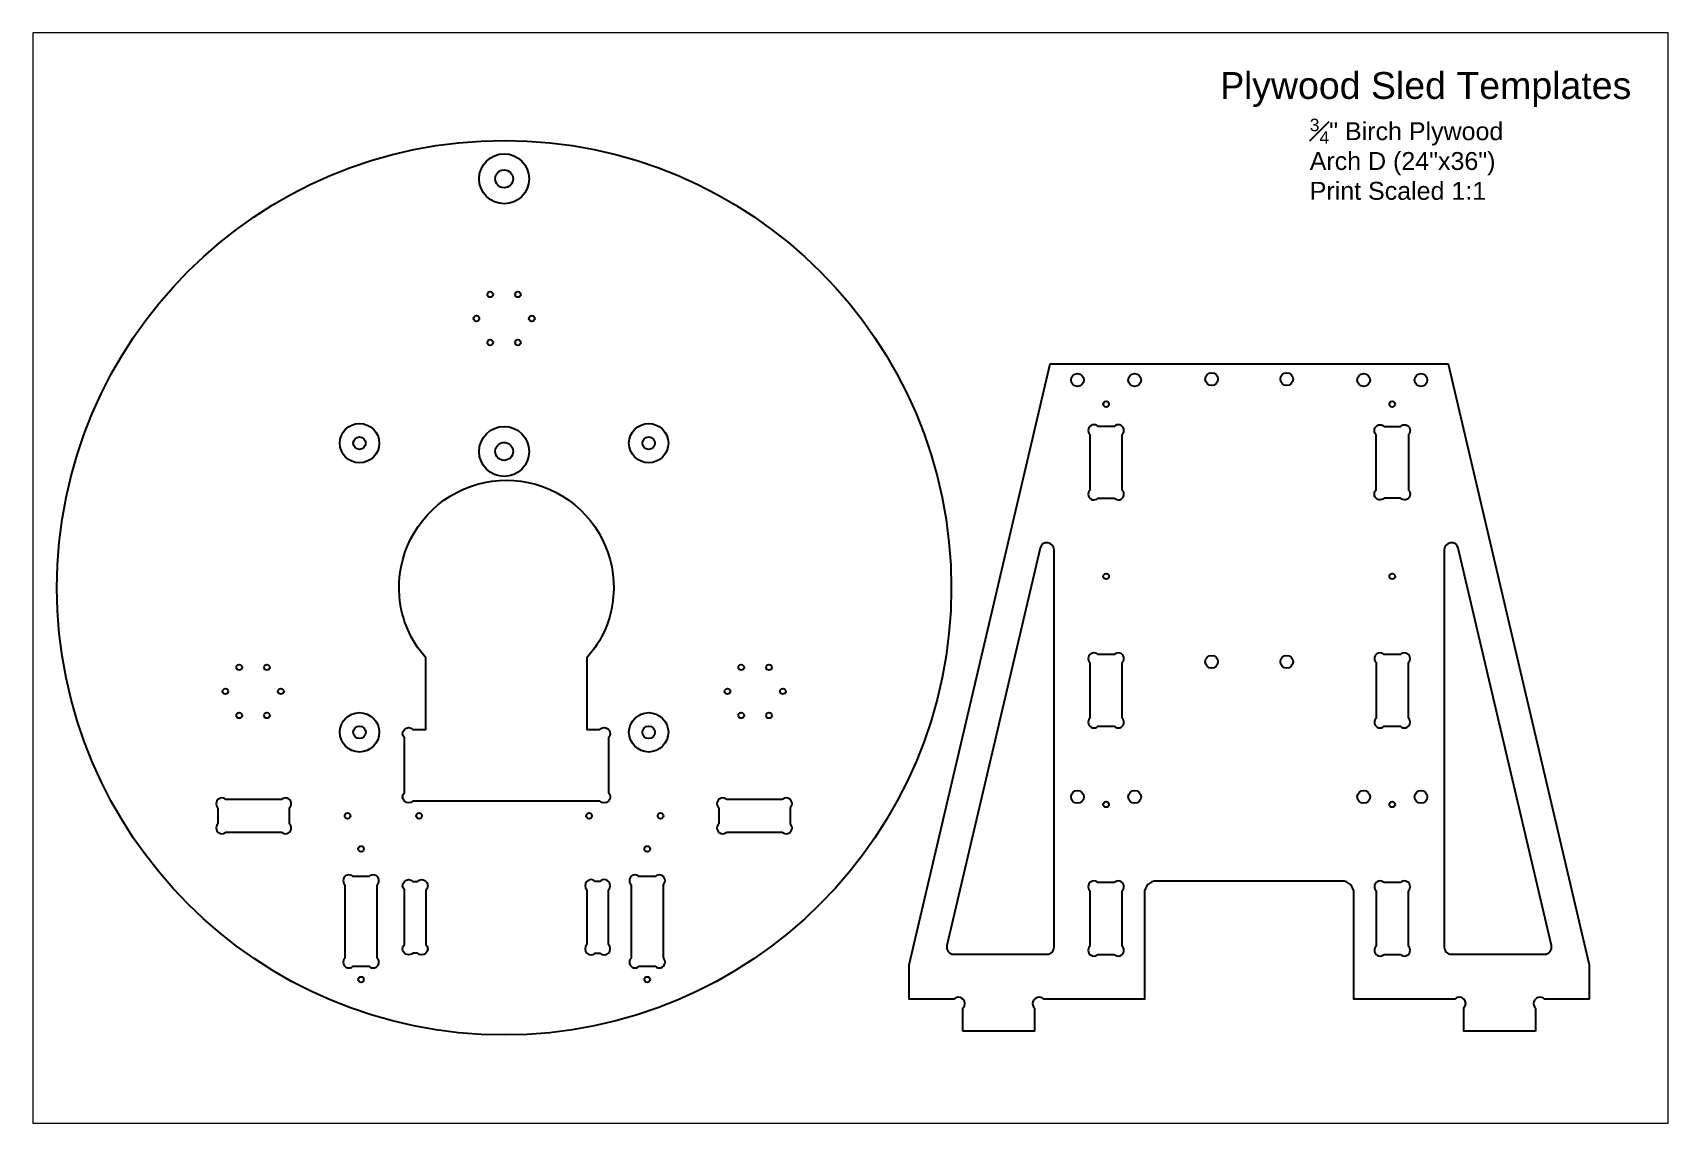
# Paper-space layout '0.750in Ply - Ply Chute Sled' of a CAD drawing. Header units: millimetres. Extents: x -3 to 911, y -3 to 606.
# The model-space entities are those that its viewports show. They can reach past a viewport. Long polylines and large blocks are cut down to what shows.
import ezdxf

# ---------------------------------------------------------------- set-up
doc = ezdxf.new("R2010")
doc.units = ezdxf.units.MM
doc.header["$MEASUREMENT"] = 0
for name, color, linetype in [('0.708in_Ply-T1_0.250in_1FL-0.500in_Pocket', 4, 'Continuous'), ('0.708in_Ply-T1_0.250in_1FL-Contours', 7, 'Continuous'), ('0.708in_Ply-T1_0.250in_1FL-ThruPockets', 4, 'Continuous'), ('0.708in_Ply-T2_0.125in_1FL-ThruPockets', 5, 'Continuous'), ('0.708in_Ply-T4_0.125in_Drill', 1, 'Continuous')]:
    doc.layers.add(name, color=color, linetype=linetype)
doc.layers.add('AM_VIEWS', color=1, linetype='Continuous', lineweight=15, plot=False)

msp = doc.modelspace()

# ---------------------------------------------------------------- linework, layer by layer
at = {"layer": '0.708in_Ply-T1_0.250in_1FL-0.500in_Pocket'}
for centre, radius in [((-1.27, 228.49), 14), ((-82.09, 80.71), 11), ((79.55, 80.71), 11), ((-1.27, 76.09), 14), ((-82.09, -80.93), 11), ((79.55, -80.93), 11)]:
    msp.add_circle(centre, radius, dxfattribs=at)
at = {"layer": '0.708in_Ply-T1_0.250in_1FL-Contours'}
for points in [[(255.27, -248), (255.27, -235.03, 1), (250.24, -230), (225.27, -230), (225.27, -210.84), (304, 125), (526.54, 125), (605.27, -210.84), (605.27, -230), (580.3, -230, 1), (575.27, -235.03), (575.27, -248)], [(575.27, -248), (535.27, -248), (535.27, -235.03, 1), (530.24, -230), (473.83, -230), (473.83, -170.86, 0.414214), (467.03, -164.06), (363.51, -164.06, 0.414214), (356.71, -170.86), (356.71, -230), (300.3, -230, 1), (295.27, -235.03), (295.27, -248), (255.27, -248)]]:
    msp.add_lwpolyline(points, format="xyb", dxfattribs=at)
msp.add_lwpolyline([(52.27, -79.27, -1), (57.04, -84.04), (57.04, -114.57, -1), (52.27, -119.34), (-52.27, -119.34, -1), (-57.04, -114.57), (-57.04, -84.04, -1), (-52.27, -79.27), (-44.96, -79.27), (-44.96, -72.26), (-45, -39.3, -0.162989), (-59.79, -5.06, -1.088277), (59.79, -5.06, -0.162989), (45, -39.3), (44.96, -72.26), (44.96, -79.27)], format="xyb", close=True, dxfattribs=at)
msp.add_circle((-1.27, -0.11), 250, dxfattribs=at)
at = {"layer": '0.708in_Ply-T1_0.250in_1FL-ThruPockets'}
for points in [[(326.23, 85.52), (326.23, 54.48, 1.006104), (330.75, 49.96), (339.79, 49.96, 1.006104), (344.31, 54.48), (344.31, 85.52, 1.006104), (339.79, 90.04), (330.75, 90.04, 1.006104)], [(486.23, 85.52, -1.006104), (490.75, 90.04), (499.79, 90.04, -1.006104), (504.31, 85.52), (504.31, 54.48, -1.006104), (499.79, 49.96), (490.75, 49.96, -1.006104), (486.23, 54.48)], [(298.33, 21.98), (246.28, -200.09, 0.483382), (250.17, -205), (302.23, -205, 0.414214), (306.23, -201), (306.23, 21.07, 0.891021)], [(528.31, -205), (580.36, -205, 0.483382), (584.26, -200.09), (532.2, 21.98, 0.891021), (524.31, 21.07), (524.31, -201, 0.414214)], [(326.23, -41.98), (326.23, -73.02, 1.006104), (330.75, -77.54), (339.79, -77.54, 1.006104), (344.31, -73.02), (344.31, -41.98, 1.006104), (339.79, -37.46), (330.75, -37.46, 1.006104)], [(504.31, -73.02), (504.31, -41.98, 1.006104), (499.79, -37.46), (490.75, -37.46, 1.006104), (486.23, -41.98), (486.23, -73.02, 1.006104), (490.75, -77.54), (499.79, -77.54, 1.006104)], [(-156.79, -136.65), (-125.75, -136.65, 1.006104), (-121.23, -132.13), (-121.23, -123.09, 1.006104), (-125.75, -118.57), (-156.79, -118.57, 1.006104), (-161.31, -123.09), (-161.31, -132.13, 1.006104)], [(118.69, -123.09), (118.69, -132.13, 1.006104), (123.21, -136.65), (154.25, -136.65, 1.006104), (158.77, -132.13), (158.77, -123.09, 1.006104), (154.25, -118.57), (123.21, -118.57, 1.006104)], [(-72.23, -207.13), (-72.23, -166.09, 1.006104), (-76.75, -161.57), (-85.79, -161.57, 1.006104), (-90.31, -166.09), (-90.31, -207.13, 1.006104), (-85.79, -211.65), (-76.75, -211.65, 1.006104)], [(-52.27, -204.34, -1), (-57.04, -199.57), (-57.04, -169.04, -1), (-52.27, -164.27), (-49.73, -164.27, -1), (-44.96, -169.04), (-44.96, -199.57, -1), (-49.73, -204.34)], [(52.27, -204.34, 1), (57.04, -199.57), (57.04, -169.04, 1), (52.27, -164.27), (49.73, -164.27, 1), (44.96, -169.04), (44.96, -199.57, 1), (49.73, -204.34)], [(69.69, -166.09), (69.69, -207.13, 1.006104), (74.21, -211.65), (83.25, -211.65, 1.006104), (87.77, -207.13), (87.77, -166.09, 1.006104), (83.25, -161.57), (74.21, -161.57, 1.006104)], [(330.75, -205.04), (339.79, -205.04, 1.006104), (344.31, -200.52), (344.31, -169.48, 1.006104), (339.79, -164.96), (330.75, -164.96, 1.006104), (326.23, -169.48), (326.23, -200.52, 1.006104)], [(504.31, -200.52), (504.31, -169.48, 1.006104), (499.79, -164.96), (490.75, -164.96, 1.006104), (486.23, -169.48), (486.23, -200.52, 1.006104), (490.75, -205.04), (499.79, -205.04, 1.006104)]]:
    msp.add_lwpolyline(points, format="xyb", close=True, dxfattribs=at)
for centre in [(-1.27, 228.49), (-1.27, 76.09)]:
    msp.add_circle(centre, 5, dxfattribs=at)
at = {"layer": '0.708in_Ply-T2_0.125in_1FL-ThruPockets'}
for centre, radius in [((319.27, 116), 3.57), ((351.27, 116), 3.57), ((394.25, 116.5), 3.57), ((436.28, 116.5), 3.57), ((479.27, 116), 3.57), ((511.27, 116), 3.57), ((-82.09, 80.71), 3.5), ((79.55, 80.71), 3.5), ((394.25, -41.5), 3.57), ((436.28, -41.5), 3.57), ((-82.09, -80.93), 3.5), ((79.55, -80.93), 3.5), ((319.27, -117), 3.57), ((351.27, -117), 3.57), ((479.27, -117), 3.57), ((511.27, -117), 3.57)]:
    msp.add_circle(centre, radius, dxfattribs=at)
at = {"layer": '0.708in_Ply-T4_0.125in_Drill'}
for centre in [(-9.02, 163.82), (6.48, 163.82), (-16.77, 150.39), (14.23, 150.39), (-9.02, 136.97), (6.48, 136.97), (335.27, 102.5), (495.27, 102.5), (335.27, 6.25), (495.27, 6.25), (-149.35, -44.61), (-133.85, -44.61), (131.32, -44.61), (146.82, -44.61), (-157.1, -58.04), (-126.1, -58.04), (123.57, -58.04), (154.57, -58.04), (-149.35, -71.46), (-133.85, -71.46), (131.32, -71.46), (146.82, -71.46), (-88.77, -127.61), (-48.77, -127.61), (46.23, -127.61), (86.23, -127.61), (335.27, -121.25), (495.27, -121.25), (-81.27, -146.11), (78.73, -146.11), (-81.27, -219.11), (78.73, -219.11)]:
    msp.add_circle(centre, 1.59, dxfattribs=at)

# ---------------------------------------------------------------- texts
at = {"linetype": 'Continuous', "attachment_point": 1}
for s, width, insert, char_height in [('\\A1;Pl{\\fArial|b0|i0|c0|p34;ywood Sled Templates}', 256.5651, (399.13, 288.13), 15), ('\\A1;{\\fArial|b0|i0|c0|p34;\\H0.7x;\\S3#4;\\H1.4286x;" Birch Plywood\\PArch D (24"x36")\\PPrint Scaled 1:1}', 171.1858, (449.13, 262.09), 10)]:
    msp.add_mtext_dynamic_manual_height_columns(s, width=width, gutter_width=1, heights=[0], dxfattribs=dict(at, insert=insert, char_height=char_height))

psp = doc.layouts.new('0.750in Ply - Ply Chute Sled')

# ---------------------------------------------------------------- viewports
at = {"layer": 'AM_VIEWS'}
psp.add_viewport(center=(454.025, 301.625), size=(914.4, 609.6), view_center_point=(192.386, 5.333), view_height=609.60003, dxfattribs=at)

doc.saveas('drawing.dxf')
